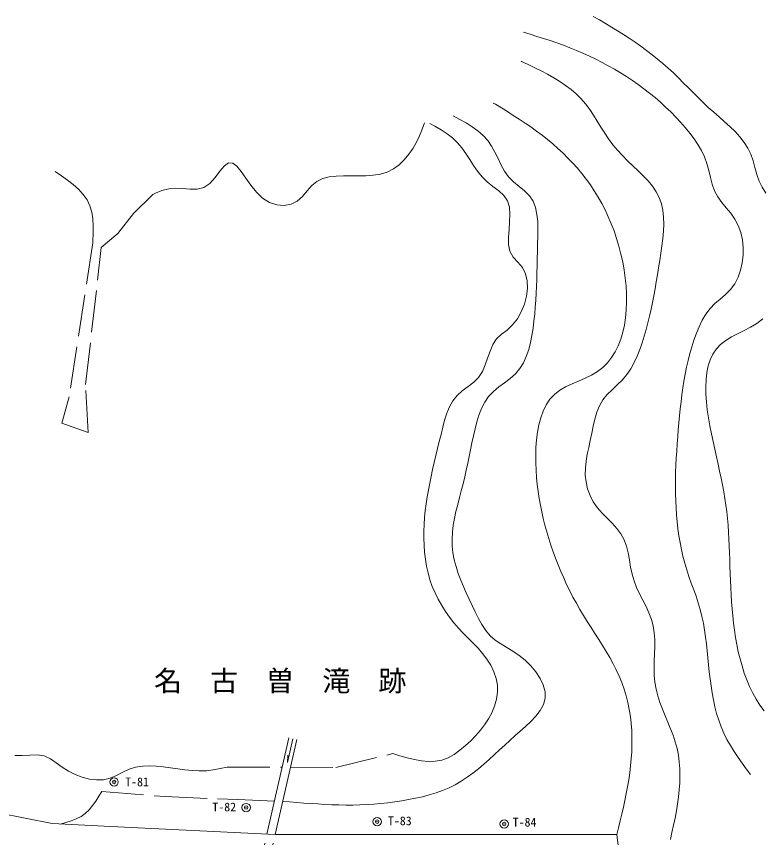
# Model space of a CAD drawing. Units: millimetres, scale not verified. Extents: x 27127 to 381529, y 17188 to 284000.
# Drawn here: x 294311 to 347514, y 225446 to 284000 of the extents above; entities that cross this region are included whole.
import ezdxf
from ezdxf.enums import TextEntityAlignment as Align

# ---------------------------------------------------------------- set-up
doc = ezdxf.new("R2010")
doc.units = ezdxf.units.MM
doc.header["$LTSCALE"] = 500
doc.header["$PDMODE"] = 32
doc.header["$PDSIZE"] = 250
doc.linetypes.add('DASHED', pattern=[7.5, 6, -1.5])
doc.linetypes.add('DASHED_SPACED', pattern=[12, 6, -6])
doc.layers.add('0-0通り芯', color=4, linetype='Continuous', lineweight=13)
doc.layers.add('0-10', color=4, linetype='DASHED', lineweight=13)
doc.styles.add('ＭＳ ゴシック', font='')
doc.styles.get('ＭＳ ゴシック').set_extended_font_data('MS Gothic')

msp = doc.modelspace()

# ---------------------------------------------------------------- linework, layer by layer
at = {"layer": '0-0通り芯', "color": 3}
for p, q in [((312169.1, 225687.1), (313742.1, 232569.1)), ((314023.6, 232485.1), (313636.4, 230791.4)), ((312763.9, 225658.1), (314313.6, 232438.5)), ((313636.4, 230791.4), (313660.3, 231321.3)), ((291899.8, 227418.8), (296861.5, 226446.1)), ((296861.5, 226446.1), (301054.5, 226228.7)), ((312763.9, 225658.1), (301054.5, 226228.7)), ((312763.9, 225658.1), (337128.9, 225654.4))]:
    msp.add_line(p, q, dxfattribs=at)
at = {"layer": '0-0通り芯', "color": 3, "linetype": 'DASHED_SPACED'}
for p, q in [((311353.7, 222119.8), (312169.1, 225687.1)), ((311958, 222132.7), (312763.9, 225658.1))]:
    msp.add_line(p, q, dxfattribs=at)
at = {"layer": '0-0通り芯', "color": 3}
for centre in [(301274.7, 229410.1), (310690.7, 227586.8), (320030.5, 226581.6), (329087, 226414.3)]:
    msp.add_circle(centre, 300, dxfattribs=at)
at = {"layer": '0-0通り芯', "color": 7}
for p in [(301274.7, 229410.1), (310690.7, 227586.8), (320030.5, 226581.6), (329087, 226414.3)]:
    msp.add_point(p, dxfattribs=at)
at = {"layer": '0-10'}
for p, q in [((302657.6, 269937.6), (304025.8, 271312)), ((301545.4, 268527.2), (302657.6, 269937.6)), ((300359.1, 267518.7), (301545.4, 268527.2)), ((299754.9, 267864.9), (298079.5, 256872)), ((299247.7, 257752.4), (300359.1, 267518.7)), ((299420, 254333.5), (299247.7, 257752.4)), ((298079.5, 256872), (297553.5, 254987.5)), ((297553.5, 254987.5), (299420, 254333.5)), ((317082.4, 230439.3), (321139.2, 231435.8)), ((309384.5, 230476.5), (313259.5, 230457.8)), ((313863.2, 230454.8), (317082.4, 230439.3)), ((300392.4, 228737.3), (304909.5, 228363.7)), ((304909.5, 228363.7), (310102.8, 228156.1)), ((310102.8, 228156.1), (312709.7, 228051.8))]:
    msp.add_line(p, q, dxfattribs=at)
at = {"layer": '0-10', "color": 3, "linetype": 'Continuous'}
msp.add_line((326279.6, 225656.1), (331175.7, 225655.3), dxfattribs=at)
at = {"layer": '0-10', "linetype": 'Continuous'}
msp.add_line((337128.9, 225654.4), (337674.6, 221341), dxfattribs=at)
at = {"layer": '0-10'}
for points in [[(335446.4, 283999.6), (335877.6, 283746.5), (336308.1, 283492.2), (336737.2, 283235.4), (337164, 282975.1), (337587.9, 282709.8), (338008.1, 282438.6), (338423.8, 282160.1), (338834.4, 281873.1), (339239.1, 281577.1), (339637.2, 281272.2), (340028.2, 280958.7), (340411.2, 280636.9), (340785.7, 280307), (341151.1, 279969.3), (341508, 279624.7), (341859.4, 279274.9), (342208.6, 278921.8), (342558.6, 278567.3), (342912.7, 278213.3), (343274, 277861.5), (343645.6, 277513.8), (344029.2, 277171.4), (344419.3, 276831.2), (344807.9, 276489.2), (345187.2, 276141.3), (345549.4, 275783.4), (345886.7, 275411.3), (346191.2, 275021), (346455.1, 274608.3), (346670.6, 274169.2), (346832.8, 273701.1), (346962.6, 273215.1), (347093.6, 272729.1), (347259.6, 272260.8), (347483.9, 271822.7), (347755.6, 271408.4)], [(346649.5, 229939.5), (346348.7, 230344.9), (346051.6, 230752.2), (345762.1, 231163.3), (345483.8, 231580), (345220.6, 232004.4), (344976.2, 232438.1), (344754.3, 232883.3), (344558.2, 233341.2), (344387.2, 233810.8), (344239.4, 234289.9), (344112.8, 234776.1), (344005.5, 235267.5), (343915.1, 235761.9), (343839, 236258.5), (343774, 236756.8), (343717.1, 237256.1), (343665.3, 237755.9), (343615.4, 238255.5), (343564.6, 238754.4), (343509.7, 239252), (343447.7, 239747.6), (343375.5, 240240.8), (343290.2, 240730.8), (343188.6, 241217.1), (343067.7, 241699.1), (342926.4, 242176.7), (342769.4, 242650.8), (342603, 243123), (342433.2, 243594.6), (342266.1, 244067.1), (342107.9, 244541.8), (341964.4, 245020), (341837.1, 245502.1), (341725.4, 245987.7), (341628.6, 246476.6), (341545.9, 246968.6), (341476.6, 247463.2), (341420, 247960.4), (341375.3, 248459.7), (341341.8, 248960.9), (341318.8, 249463.7), (341305.5, 249967.8), (341301.2, 250473.1), (341305.2, 250979), (341316.7, 251485.5), (341335, 251992.2), (341359.4, 252498.9), (341389.1, 253005.2), (341423.4, 253510.9), (341461.6, 254015.7), (341502.9, 254519.3), (341546.7, 255021.4), (341593, 255522), (341643, 256020.9), (341698, 256518.2), (341759.2, 257013.9), (341827.9, 257508.1), (341905.3, 258000.6), (341992.6, 258491.5), (342091.1, 258980.9), (342202, 259468.7), (342326.6, 259954.9), (342466.1, 260439.5), (342621.7, 260922.5), (342795.1, 261403.5), (342990.5, 261876.7), (343213.8, 262333.6), (343470.8, 262766), (343767.5, 263165.2), (344109.6, 263522.9), (344491.3, 263843.6), (344877.8, 264163.1), (345230.3, 264521.8), (345526.6, 264937.7), (345764.9, 265401.8), (345944.9, 265903.3), (346066.3, 266431.3), (346128.4, 266974.9), (346131, 267523.4), (346073.7, 268065.9), (345956, 268591.6), (345777.6, 269089.5), (345538, 269549), (345243.1, 269965.3), (344920, 270355), (344599.9, 270738.7), (344314.5, 271137.4), (344092.1, 271570), (343928.9, 272036.2), (343799.9, 272523), (343680.1, 273017.3), (343544.3, 273506), (343370.3, 273977.3), (343155.2, 274429), (342904.8, 274862.9), (342624.9, 275280.7), (342321.3, 275684.4), (341999.8, 276075.7), (341665.7, 276456.5), (341321.1, 276827.2), (340966.6, 277187.8), (340602.3, 277538.4), (340228.8, 277878.9), (339846.4, 278209.2), (339455.6, 278529.5), (339056.6, 278839.6), (338650, 279139.5), (338236, 279429.3), (337815.1, 279708.9), (337387.6, 279978.3), (336954.1, 280237.5), (336514.7, 280486.4), (336070, 280725.1), (335620.4, 280953.6), (335166.1, 281171.7), (334707.7, 281379.6), (334245.4, 281577.1), (333779.8, 281764.3), (333311.1, 281941.6), (332839.8, 282110), (332366.4, 282271.2), (331891.3, 282426.5), (331414.8, 282577.5), (330937.5, 282725.6), (330459.8, 282872.2), (330457.3, 282872.9)], [(323414.1, 276420.9), (323236.6, 275955.6), (323047.5, 275494.1), (322835.3, 275040.2), (322588.3, 274597.6), (322299.1, 274173), (321968.2, 273778.4), (321597.4, 273426.8), (321188.2, 273130.9), (320742.3, 272903.5), (320262.2, 272753.8), (319754.9, 272670.4), (319228.8, 272635.3), (318692.5, 272630.6), (318154.4, 272638.2), (317623, 272640.1), (317106.9, 272618.3), (316614.4, 272554.9), (316154.1, 272431.8), (315734.4, 272231), (315363.5, 271935.1), (315031.3, 271559.8), (314700.8, 271169.5), (314332.9, 270832.3), (313895.2, 270609.9), (313399.5, 270520), (312875.4, 270562.7), (312352.9, 270737.9), (311861.6, 271045.7), (311421.1, 271471.5), (311026.3, 271965.8), (310668.7, 272474.1), (310339.6, 272941.9), (310030.4, 273314.6), (309732.5, 273537.7), (309437.3, 273556.6), (309136, 273340.8), (308819.1, 272960.3), (308476.8, 272511.4), (308099.4, 272090.4), (307677.1, 271793.5), (307207.5, 271672.6), (306705.2, 271673), (306187.2, 271724.9), (305670.6, 271758), (305171.1, 271708.8), (304689.8, 271575.8), (304219, 271393.6), (304025.8, 271312)], [(313305.5, 228028), (313805.8, 227986.7), (314306.1, 227946.4), (314806.2, 227907.9), (315306.3, 227872.1), (315806.3, 227840.1), (316306.2, 227812.8), (316805.8, 227791), (317305.3, 227775.7), (317804.5, 227767.8), (318303.4, 227768.3), (318802.1, 227778), (319300.4, 227798), (319798.4, 227828.9), (320295.9, 227870.8), (320792.8, 227923.7), (321289.1, 227987.8), (321784.5, 228063), (322279.1, 228149.6), (322772.6, 228247.4), (323264.2, 228357.7), (323751.4, 228483.9), (324231.5, 228629.5), (324701.9, 228798.2), (325159.8, 228993.4), (325603.1, 229218.2), (326032.1, 229470.7), (326448.2, 229747.1), (326852.9, 230043.9), (327247.8, 230357.1), (327634.3, 230683), (328013.9, 231017.9), (328388.1, 231358), (328758.3, 231699.5), (329126, 232038.7), (329492.7, 232372), (329860, 232700.3), (330229.1, 233030.6), (330601.7, 233370.4), (330978.8, 233727.1), (331346.1, 234105.4), (331667.2, 234506.7), (331903.7, 234931.7), (332018.8, 235381.1), (332003.8, 235849.4), (331875.3, 236325.5), (331651, 236798.4), (331348.5, 237256.7), (330985.4, 237689.4), (330579.3, 238085.2), (330147.7, 238432.9), (329706.8, 238730), (329268.9, 238996.1), (328845.4, 239254.6), (328448, 239528.8), (328088.2, 239841.9), (327774.5, 240211.7), (327500.3, 240628.6), (327254.5, 241075.1), (327025.9, 241533.4), (326804.9, 241988.7), (326589.8, 242440.1), (326381.7, 242891.8), (326181.5, 243347.5), (325990.4, 243811.3), (325813.1, 244283.8), (325656.5, 244763.5), (325527.8, 245248.7), (325434.2, 245738), (325382.7, 246229.6), (325373.8, 246722.7), (325402.2, 247216.8), (325462, 247711.4), (325547.6, 248206.4), (325653.3, 248701.2), (325773.2, 249195.4), (325901.7, 249688.8), (326033, 250180.9), (326161.5, 250671.4), (326281.4, 251159.8), (326391, 251646.5), (326493.4, 252132.3), (326591.7, 252618.4), (326689.5, 253105.5), (326789.8, 253594.9), (326896.1, 254087.5), (327011.7, 254584.3), (327141.4, 255083.3), (327293.9, 255575.2), (327478.6, 256049.6), (327704.7, 256496), (327981.7, 256903.8), (328317.9, 257263.5), (328703.9, 257581.4), (329112.6, 257880.1), (329516.2, 258182.6), (329886.8, 258512.1), (330201.5, 258887.3), (330460, 259306.3), (330669.2, 259760.9), (330835.8, 260242.9), (330966.8, 260744.1), (331069, 261256.4), (331149.1, 261771.5), (331213.9, 262281.3), (331267.3, 262783.2), (331310.8, 263278.7), (331345.7, 263769.7), (331373.4, 264258.1), (331395.1, 264746), (331412.3, 265235), (331426.2, 265727.1), (331438.2, 266224.3), (331449.7, 266728.4), (331461.9, 267241.3), (331476.3, 267764.9), (331492.5, 268299.9), (331499.8, 268838.6), (331483.5, 269370.3), (331428.7, 269884.3), (331320.7, 270369.9), (331144.7, 270816.2), (330885.8, 271212.6), (330541.4, 271556.8), (330149, 271874.3), (329754.2, 272196.6), (329402.6, 272554.9), (329114.7, 272962.3), (328871.8, 273403.6), (328652.2, 273861.2), (328434, 274317.5), (328195.4, 274754.8), (327914.9, 275155.9), (327584.5, 275514.5), (327211.5, 275836.9), (326804.5, 276130.2), (326371.8, 276401.7), (325921.9, 276658.5), (325463.2, 276907.9), (325442.4, 276919.1)], [(321139.2, 231435.8), (321660.2, 231276.7), (322178.7, 231129.2), (322692, 231004.9), (323197.6, 230915.2), (323692.8, 230871.8), (324175.1, 230886.2), (324641.8, 230970), (325090.6, 231134), (325520.4, 231374.2), (325931.9, 231670.8), (326325.6, 232003.9), (326702.2, 232354.2), (327059.1, 232716.2), (327392.1, 233093), (327696.7, 233488.3), (327968.7, 233905.4), (328203.4, 234347.9), (328395.5, 234817.3), (328534.2, 235306.3), (328607.4, 235805.5), (328602.8, 236305.5), (328513.9, 236797.5), (328351.1, 237275.3), (328127.9, 237732.8), (327857.9, 238164.3), (327554.1, 238565.6), (327225.8, 238942.5), (326881.3, 239303.6), (326529, 239657.7), (326177.1, 240013.5), (325834, 240379.7), (325505.8, 240762.2), (325195, 241160.7), (324903.4, 241574.3), (324632.8, 242001.8), (324385, 242442.4), (324161.8, 242895), (323965, 243358.7), (323796.4, 243832.4), (323657.9, 244315.1), (323549.3, 244805.3), (323468.1, 245300.6), (323411.6, 245798.6), (323377.1, 246296.7), (323362, 246792.9), (323364.7, 247286.7), (323384, 247778.6), (323418.5, 248269), (323467.3, 248758.4), (323528.8, 249247.1), (323602.1, 249735.7), (323685.9, 250224.5), (323778.9, 250714), (323879.9, 251204.7), (323987.8, 251696.9), (324101.3, 252191.1), (324219.1, 252687.8), (324340.1, 253187.4), (324463.2, 253690.3), (324586.9, 254196.9), (324711.2, 254707), (324844.8, 255213), (325000.9, 255704.1), (325192.4, 256169.5), (325432.6, 256598.3), (325734.5, 256979.6), (326105.1, 257307.6), (326513.6, 257607), (326915.3, 257913.6), (327265.5, 258263.3), (327533, 258680.8), (327737.1, 259149.4), (327909.1, 259642.5), (328080.1, 260133.5), (328281.2, 260595.8), (328543.7, 261002.8), (328896.3, 261330.9), (329306, 261629.5), (329691.3, 261999), (330029.4, 262443.9), (330312.2, 262945.6), (330531.6, 263485.6), (330679.5, 264044.9), (330747.7, 264605), (330728.2, 265147.2), (330612.7, 265652.6), (330393.1, 266102.8), (330064.5, 266480.9), (329719.6, 266835.1), (329504.6, 267253.6), (329409.5, 267733), (329398.1, 268254.6), (329434, 268799.7), (329480.8, 269349.3), (329502.3, 269884.8), (329462.2, 270387.4), (329324.1, 270838.2), (329060.9, 271223.5), (328700.3, 271560.5), (328290.7, 271877.7), (327880.4, 272203.3), (327512.8, 272562.9), (327191.8, 272956.2), (326902.5, 273370.9), (326629.7, 273794.4), (326358.6, 274214.4), (326073.8, 274618.4), (325760.5, 274994), (325405.8, 275330.7), (325013.2, 275632.2), (324592.6, 275907.6), (324154, 276166.4), (323798.2, 276366.9)], [(297073.9, 272941.8), (297520.4, 272638.2), (297955.2, 272329), (298366.9, 272008.5), (298743.9, 271671.2), (299074.6, 271311.3), (299347.5, 270923.3), (299551, 270501.7), (299683.1, 270045.3), (299756.4, 269560.3), (299784.6, 269053.3), (299781.6, 268531.3), (299761.3, 268000.8), (299754.9, 267864.9)], [(347524.3, 262430.2), (347103.3, 262114.3), (346654.8, 261842.8), (346193.6, 261600.7), (345734.8, 261372.4), (345293.6, 261142.3), (344885.3, 260894.7), (344525.1, 260614), (344223.5, 260289.3), (343978.7, 259922.3), (343786.5, 259517), (343642.9, 259077.6), (343543.7, 258607.9), (343485, 258112.1), (343462.6, 257594.1), (343472.5, 257057.9), (343510.5, 256507.5), (343572.7, 255947), (343654.9, 255380.3), (343753.1, 254811.5), (343863.1, 254244.5), (343981, 253683.4), (344102.6, 253132.2), (344223.8, 252594.9), (344341.2, 252074.3), (344453.2, 251568.5), (344559, 251074.6), (344657.5, 250589.7), (344747.7, 250110.9), (344828.7, 249635.3), (344899.5, 249159.9), (344959.4, 248682.2), (345009.2, 248201.6), (345050.3, 247718.4), (345083.8, 247232.6), (345111.3, 246744.3), (345133.9, 246253.7), (345152.9, 245760.9), (345169.8, 245266), (345185.7, 244769.2), (345202.1, 244270.5), (345220.1, 243770.1), (345241.2, 243268.1), (345266.6, 242764.7), (345297.7, 242260), (345335.8, 241754), (345382.1, 241246.9), (345438, 240738.9), (345504.8, 240230.1), (345583.8, 239720.6), (345676.3, 239210.4), (345783.7, 238699.8), (345907.1, 238189.3), (346048, 237681.8), (346207.4, 237180.4), (346386.7, 236688.7), (346586.9, 236209.9), (346809.4, 235747.5), (347055.5, 235304.7), (347326.1, 234885), (347622.7, 234491.7)], [(294205.4, 231302.7), (294716.1, 231294.1), (295257.2, 231330.7), (295795, 231346.1), (296295.9, 231273.6), (296738, 231067.9), (297149.9, 230775.4), (297573.5, 230466.7), (298028.9, 230185.7), (298509.2, 229944.3), (299006.2, 229752.1), (299511.7, 229619), (300017.2, 229554.7), (300514.5, 229569.1), (300995.2, 229671.9), (301453.8, 229864.2), (301900.1, 230099.1), (302349.3, 230312.5), (302812.7, 230456.6), (303290.3, 230533.9), (303779.8, 230556.5), (304279, 230536.5), (304785.6, 230485.7), (305297.2, 230416.3), (305811.7, 230340.4), (306326.8, 230269.9), (306840.2, 230216.9), (307349.6, 230193.4), (307852.9, 230211.3), (308349.5, 230271.2), (308841.7, 230360.4), (309331.4, 230464.9), (309384.5, 230476.5)], [(297449.6, 226399.8), (297835.7, 226513.2), (298214, 226636.9), (298576.6, 226781.2), (298915.7, 226956.3), (299223.4, 227172.3), (299498, 227432), (299745.3, 227727.2), (299972.3, 228049.1), (300185.8, 228388.7), (300392.4, 228737.3)]]:
    msp.add_lwpolyline(points, dxfattribs=at)
at = {"layer": '0-10', "linetype": 'Continuous'}
for points in [[(340938, 225308.7), (341054, 225819.4), (341165.5, 226329.5), (341269.9, 226838.5), (341364.9, 227346), (341448.3, 227851.9), (341517.7, 228355.7), (341570.7, 228857), (341605.1, 229355.5), (341618.4, 229850.9), (341608.4, 230342.8), (341572.7, 230830.9), (341509, 231314.8), (341414.9, 231794.2), (341288.3, 232268.7), (341131.4, 232738.8), (340952.5, 233206), (340760.7, 233671.9), (340564.8, 234138), (340373.7, 234606), (340196.1, 235077.4), (340041.1, 235553.8), (339917.5, 236036.8), (339834, 236528), (339793.4, 237027.6), (339784.8, 237533.3), (339796, 238042), (339814.7, 238551.2), (339828.5, 239057.9), (339825.2, 239559.4), (339792.4, 240052.9), (339717.8, 240535.6), (339590.3, 241004.9), (339414.2, 241462.6), (339205, 241913.6), (338978.4, 242362.7), (338750, 242814.6), (338535.6, 243274.4), (338350.8, 243746.7), (338209.5, 244235.9), (338104.9, 244737.6), (338016.5, 245242.5), (337923.7, 245740.8), (337806, 246223), (337642.6, 246679.5), (337414.1, 247101.2), (337121.6, 247490), (336785.9, 247858.4), (336428.8, 248219.1), (336072, 248585.2), (335737.2, 248969.3), (335445.9, 249384.4), (335212.6, 249834.9), (335039.2, 250311.4), (334926.1, 250803), (334873.8, 251298.8), (334879, 251792.1), (334929.7, 252284), (335013.3, 252776.3), (335117.1, 253271.2), (335228.3, 253770.6), (335335.2, 254276.3), (335439.7, 254784), (335556, 255284.5), (335698.7, 255768.6), (335882.4, 256226.6), (336121.5, 256649.4), (336427.2, 257029.8), (336782.2, 257380), (337155.8, 257721.2), (337517.1, 258074.9), (337839.4, 258459.1), (338120, 258874), (338364, 259313.7), (338576.7, 259772.1), (338763.3, 260243.4), (338929.1, 260721.7), (339079.2, 261201.1), (339216.5, 261679.7), (339342.4, 262158.1), (339458.3, 262637.2), (339565.3, 263117.7), (339665, 263600.5), (339758.5, 264086.3), (339847.1, 264575.9), (339932.2, 265070.2), (340015.2, 265569.9), (340097.2, 266075.9), (340179.6, 266588.9), (340262.7, 267109.1), (340340.8, 267633.5), (340406.8, 268158), (340453.6, 268678.7), (340473.9, 269191.7), (340460.6, 269692.9), (340406.6, 270178.4), (340304.5, 270644.3), (340147.3, 271086.4), (339931.1, 271502.6), (339663.2, 271896.6), (339353.5, 272273.4), (339011.7, 272638), (338647.8, 272995.2), (338271.5, 273350.3), (337892.7, 273708), (337521.1, 274073.5), (337166.7, 274451.6), (336838.8, 274847.2), (336538.3, 275259.7), (336258.2, 275683.3), (335990.7, 276112.2), (335728.3, 276540.5), (335463.5, 276962.3), (335188.8, 277371.7), (334896.4, 277762.8), (334579, 278129.8), (334234.1, 278470.9), (333863.9, 278788.4), (333471.3, 279084.9), (333059.2, 279363), (332630.2, 279625.3), (332187.2, 279874.5), (331732.8, 280113), (331270, 280343.6), (330801.4, 280568.8), (330329.8, 280791.3), (330297.4, 280806.5)], [(337128.9, 225654.4), (337247.9, 226141.2), (337365.5, 226628.3), (337480.6, 227115.8), (337591.6, 227603.9), (337697.5, 228093), (337796.8, 228583.3), (337888.2, 229074.9), (337970.5, 229568.1), (338042.2, 230063.1), (338102.1, 230560.2), (338149, 231059.5), (338181.4, 231561.4), (338198.1, 232065.9), (338198.1, 232571.8), (338180.4, 233077.9), (338144, 233582.5), (338088.1, 234084.3), (338011.7, 234581.7), (337913.8, 235073.5), (337793.5, 235558), (337649.8, 236033.8), (337482.1, 236499.6), (337291.7, 236955.9), (337081.4, 237403.8), (336853.9, 237844.6), (336611.9, 238279.8), (336358.3, 238710.4), (336095.7, 239138), (335826.9, 239563.7), (335554.7, 239988.8), (335281.6, 240414.7), (335010.6, 240842.7), (334744.4, 241274.1), (334485.5, 241710.1), (334235.9, 242151.4), (333995.7, 242597.6), (333765, 243048.5), (333543.8, 243503.6), (333332.3, 243962.4), (333130.6, 244424.6), (332938.8, 244889.8), (332756.9, 245357.7), (332585, 245827.7), (332423.2, 246299.5), (332271.7, 246772.8), (332130.5, 247247), (331999.7, 247721.8), (331879.4, 248197), (331769.9, 248673.1), (331671.7, 249151.9), (331585.3, 249635.1), (331511.1, 250124.3), (331449.7, 250621.2), (331401.6, 251127.6), (331367.2, 251645.1), (331347, 252175.4), (331342.6, 252717.8), (331357.8, 253266.2), (331396.5, 253813.6), (331463, 254353.4), (331561.2, 254878.7), (331695.3, 255382.7), (331869.4, 255858.5), (332087.6, 256299.4), (332353.8, 256698.5), (332672.3, 257049.1), (333046.6, 257344.8), (333470.5, 257590.5), (333927.3, 257803.4), (334399.8, 258000.5), (334871.1, 258199.4), (335324, 258417.3), (335741.8, 258671.2), (336117.3, 258967.5), (336451.5, 259303.6), (336745.6, 259676.5), (337001.1, 260083), (337219.3, 260520.3), (337401.4, 260985.3), (337549, 261474.8), (337663.2, 261986), (337745.5, 262515.7), (337797.1, 263061), (337819.4, 263618.8), (337813.8, 264186.1), (337781.6, 264759.8), (337724.1, 265336.9), (337642.7, 265914.5), (337538.7, 266489.3), (337413.4, 267058.5), (337268.2, 267619), (337104.4, 268167.7), (336923.4, 268701.6), (336726.3, 269218.6), (336513.7, 269718.6), (336286, 270202.2), (336043.9, 270669.9), (335787.5, 271122.2), (335517.6, 271559.6), (335234.6, 271982.6), (334938.9, 272391.7), (334631, 272787.3), (334311.4, 273170.1), (333980.7, 273540.5), (333639.1, 273899), (333287.3, 274246.1), (332925.7, 274582.3), (332554.8, 274908.1), (332175, 275224.1), (331786.9, 275530.7), (331390.9, 275828.3), (330987.5, 276117.7), (330577.2, 276399.2), (330161.1, 276674), (329740.1, 276943.4), (329315.5, 277208.6), (328888.3, 277470.9), (328459.6, 277731.5), (328311.1, 277821.5)]]:
    msp.add_lwpolyline(points, dxfattribs=at)

# ---------------------------------------------------------------- texts
at = {"layer": '0-0通り芯', "color": 2, "style": 'ＭＳ ゴシック'}
for s, p in [('T-81', (302065, 228917.5)), ('T-82', (308278.1, 227128.9)), ('T-83', (320798.6, 226140.5)), ('T-84', (329694.7, 226046.3))]:
    msp.add_text(s, height=623.2, dxfattribs=at).set_placement(p, align=Align.BOTTOM_LEFT)
at = {"layer": '0-10', "insert": (304121.5, 235723), "char_height": 1466, "attachment_point": 7, "style": 'ＭＳ ゴシック'}
msp.add_mtext('\\T2;名古曽滝跡', dxfattribs=at)

doc.saveas('drawing.dxf')
